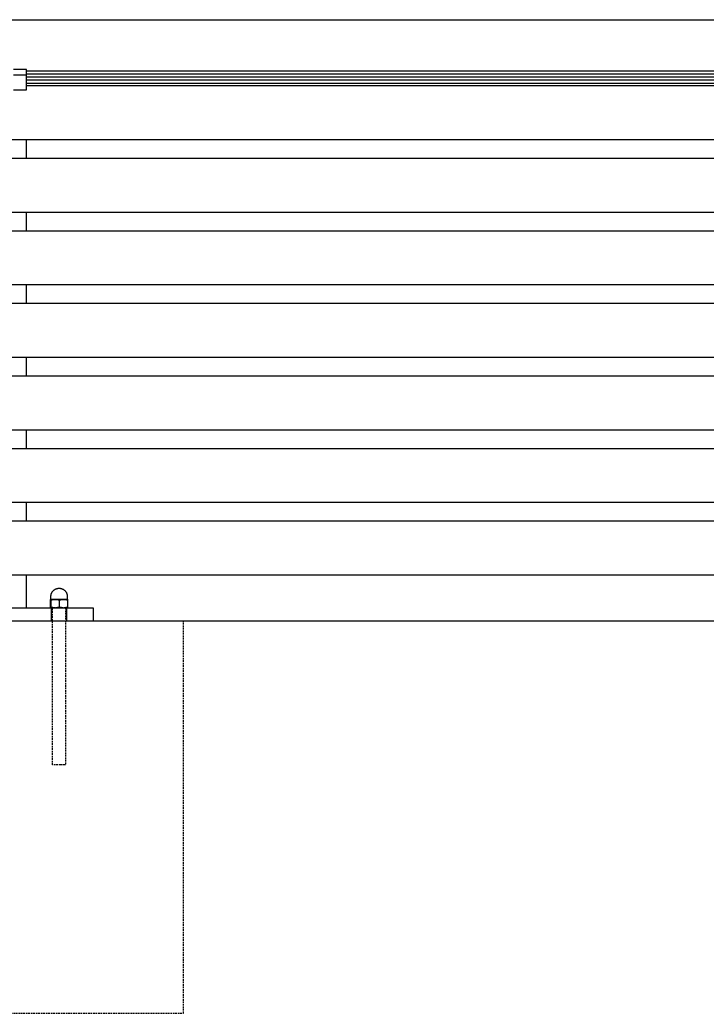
# Model space of a CAD drawing. Header units: millimetres. Extents: x -273 to 4197, y -77 to 2867.
# Drawn here: x 844 to 1369, y 2108 to 2867 of the extents above; entities that cross this region are included whole.
import ezdxf

# ---------------------------------------------------------------- set-up
doc = ezdxf.new("R2010")
doc.units = ezdxf.units.MM
doc.linetypes.add('HIDDEN', pattern=[1.905, 1.27, -0.635])
for name, color, linetype, lineweight in [('ZANO_R', 7, 'Continuous', 0), ('ZANO_R_przerywana', 7, 'HIDDEN', 0), ('ZANO_W', 1, 'Continuous', 0)]:
    doc.layers.add(name, color=color, linetype=linetype, lineweight=lineweight)
doc.styles.add('Arial', font='arial.ttf')
doc.styles.get("Standard").update_dxf_attribs({"font": 'ARIALUNI.TTF'})
doc.dimstyles.new('pl i ang', dxfattribs={"dimtxt": 50, "dimasz": 50, "dimexe": 1.25, "dimexo": 0.625, "dimgap": 10, "dimtad": 1, "dimtoh": 1, "dimtxsty": 'Standard', "dimcen": 2.5, "dimclrd": 1, "dimclre": 1, "dimclrt": 1, "dimadec": 0, "dimazin": 0, "dimtfac": 1, "dimtmove": 0, "dimatfit": 3, "dimfxl": 1, "dimarcsym": 1})

# ---------------------------------------------------------------- blocks, each defined once
blk = doc.blocks.new('*D398')
at = {"layer": 'ZANO_W', "color": 1, "lineweight": -2}
blk.add_line((3526.26, 2484.69), (3532.24, 2529.25), dxfattribs=at)
for start, end in [(102.80757, 123.25708), (0, 82.35807), (319.10099, 339.55049)]:
    blk.add_arc((3515.93, 2407.67), 112.67, start, end, dxfattribs=at)
at = {"layer": 'ZANO_W', "color": 1}
for points in [[(3491.26, 2510.88), (3490.65, 2524.2), (3530.91, 2519.34)], [(3628.06, 2367.12), (3614.94, 2369.49), (3628.6, 2407.67)]]:
    blk.add_solid(points, dxfattribs=at)
at = {"layer": 'ZANO_W', "color": 1, "insert": (3623.83, 2502.06), "char_height": 40, "attachment_point": 5, "rotation": 311.17903, "style": 'Arial'}
blk.add_mtext('82%%d', dxfattribs=at)

msp = doc.modelspace()

# ---------------------------------------------------------------- linework, layer by layer
at = {"layer": 'ZANO_R'}
for p, q in [((-50.69, 2867.43), (1739.31, 2867.43)), ((849.31, 2829.46), (839.31, 2829.46)), ((849.31, 2825.46), (849.31, 2829.46)), ((1674.31, 2828.27), (849.31, 2828.27)), ((839.31, 2825.46), (849.31, 2825.46)), ((1674.31, 2825.91), (849.31, 2825.91)), ((849.31, 2813.89), (849.31, 2825.46)), ((1674.31, 2823.54), (849.31, 2823.54)), ((1674.31, 2821.18), (849.31, 2821.18)), ((1674.31, 2818.81), (849.31, 2818.81)), ((839.31, 2813.89), (849.31, 2813.89)), ((849.31, 2817.18), (1674.31, 2817.18)), ((1739.31, 2775.7), (-50.69, 2775.7)), ((849.31, 2761.68), (849.31, 2775.7)), ((-50.69, 2761.68), (1739.31, 2761.68)), ((1739.31, 2720.2), (-50.69, 2720.2)), ((849.31, 2706.17), (849.31, 2720.2)), ((-50.69, 2706.17), (1739.31, 2706.17)), ((1739.31, 2664.7), (-50.69, 2664.7)), ((849.31, 2650.67), (849.31, 2664.7)), ((-50.69, 2650.67), (1739.31, 2650.67)), ((1739.31, 2609.2), (-50.69, 2609.2)), ((849.31, 2595.17), (849.31, 2609.2)), ((-50.69, 2595.17), (1739.31, 2595.17)), ((1739.31, 2553.69), (-50.69, 2553.69)), ((849.31, 2539.67), (849.31, 2553.69)), ((-50.69, 2539.67), (1739.31, 2539.67)), ((1739.31, 2498.19), (-50.69, 2498.19)), ((849.31, 2484.16), (849.31, 2498.19)), ((-50.69, 2484.16), (1739.31, 2484.16)), ((1739.31, 2442.69), (-50.69, 2442.69)), ((849.31, 2417.67), (849.31, 2442.69)), ((870.2, 2431.13), (870.37, 2431.26)), ((870.37, 2431.26), (870.53, 2431.4)), ((870.53, 2431.4), (870.71, 2431.52)), ((870.71, 2431.52), (870.88, 2431.64)), ((870.88, 2431.64), (871.06, 2431.76)), ((871.06, 2431.76), (871.25, 2431.86)), ((871.25, 2431.86), (871.43, 2431.97)), ((871.43, 2431.97), (871.63, 2432.06)), ((871.63, 2432.06), (871.82, 2432.15)), ((871.82, 2432.15), (872.02, 2432.23)), ((872.02, 2432.23), (872.22, 2432.31)), ((872.22, 2432.31), (872.42, 2432.37)), ((872.42, 2432.37), (872.62, 2432.43)), ((872.62, 2432.43), (872.83, 2432.49)), ((872.83, 2432.49), (873.04, 2432.54)), ((873.04, 2432.54), (873.25, 2432.58)), ((873.25, 2432.58), (873.46, 2432.61)), ((873.46, 2432.61), (873.67, 2432.63)), ((873.67, 2432.63), (873.88, 2432.65)), ((873.88, 2432.65), (874.1, 2432.66)), ((874.1, 2432.66), (874.31, 2432.67)), ((874.31, 2432.67), (874.52, 2432.66)), ((874.52, 2432.66), (874.74, 2432.65)), ((874.74, 2432.65), (874.95, 2432.63)), ((874.95, 2432.63), (875.16, 2432.61)), ((875.16, 2432.61), (875.37, 2432.58)), ((875.37, 2432.58), (875.58, 2432.54)), ((875.58, 2432.54), (875.79, 2432.49)), ((875.79, 2432.49), (876, 2432.43)), ((876, 2432.43), (876.2, 2432.37)), ((876.2, 2432.37), (876.4, 2432.31)), ((876.4, 2432.31), (876.6, 2432.23)), ((876.6, 2432.23), (876.8, 2432.15)), ((876.8, 2432.15), (876.99, 2432.06)), ((876.99, 2432.06), (877.18, 2431.97)), ((877.18, 2431.97), (877.37, 2431.86)), ((877.37, 2431.86), (877.56, 2431.76)), ((877.56, 2431.76), (877.74, 2431.64)), ((877.74, 2431.64), (877.91, 2431.52)), ((877.91, 2431.52), (878.09, 2431.4)), ((878.09, 2431.4), (878.25, 2431.26)), ((878.25, 2431.26), (878.42, 2431.13)), ((867.66, 2423.59), (867.81, 2424.17)), ((867.81, 2424.17), (867.96, 2423.59)), ((871.19, 2424.17), (867.82, 2424.17)), ((867.95, 2424.17), (867.96, 2424.17)), ((867.96, 2424.17), (867.96, 2424.17)), ((867.96, 2424.17), (867.97, 2424.17)), ((867.96, 2423.59), (868.29, 2423.69)), ((867.97, 2424.17), (867.97, 2424.17)), ((867.97, 2424.17), (867.97, 2424.17)), ((867.97, 2424.17), (867.98, 2424.17)), ((867.98, 2424.17), (867.98, 2424.18)), ((867.98, 2424.18), (867.99, 2424.18)), ((867.98, 2424.17), (867.98, 2424.17)), ((867.99, 2424.18), (867.99, 2424.18)), ((867.99, 2424.18), (868, 2424.18)), ((868, 2424.18), (868.01, 2424.19)), ((868, 2424.18), (868, 2424.18)), ((868, 2424.18), (868, 2424.18)), ((868.01, 2424.19), (868.01, 2424.19)), ((868.01, 2424.19), (868.01, 2424.19)), ((868.01, 2424.19), (868.02, 2424.19)), ((868.02, 2424.2), (868.03, 2424.21)), ((868.02, 2424.19), (868.02, 2424.2)), ((868.02, 2424.2), (868.02, 2424.2)), ((868.02, 2424.2), (868.02, 2424.2)), ((868.03, 2424.21), (868.03, 2424.21)), ((868.03, 2424.21), (868.03, 2424.21)), ((868.03, 2424.21), (868.04, 2424.21)), ((868.04, 2424.22), (868.04, 2424.23)), ((868.04, 2424.23), (868.05, 2424.23)), ((868.04, 2424.21), (868.04, 2424.22)), ((868.04, 2424.22), (868.04, 2424.22)), ((868.04, 2424.22), (868.04, 2424.22)), ((868.05, 2424.24), (868.05, 2424.25)), ((868.05, 2424.25), (868.05, 2424.25)), ((868.05, 2424.25), (868.06, 2424.25)), ((868.05, 2424.23), (868.05, 2424.24)), ((868.05, 2424.24), (868.05, 2424.24)), ((868.05, 2424.24), (868.05, 2424.24)), ((868.06, 2426.63), (868.07, 2426.84)), ((868.06, 2426.42), (868.06, 2426.63)), ((868.06, 2424.29), (868.06, 2426.42)), ((868.06, 2424.28), (868.06, 2424.29)), ((868.06, 2424.27), (868.06, 2424.28)), ((868.06, 2424.28), (868.06, 2424.28)), ((868.06, 2424.26), (868.06, 2424.27)), ((868.06, 2424.27), (868.06, 2424.27)), ((868.06, 2424.27), (868.06, 2424.27)), ((868.06, 2424.25), (868.06, 2424.26)), ((868.06, 2424.26), (868.06, 2424.26)), ((868.07, 2426.84), (868.09, 2427.06)), ((868.09, 2427.06), (868.12, 2427.27)), ((868.12, 2427.27), (868.15, 2427.48)), ((868.15, 2427.48), (868.19, 2427.69)), ((868.19, 2427.69), (868.24, 2427.9)), ((868.24, 2427.9), (868.29, 2428.1)), ((868.29, 2428.1), (868.35, 2428.31)), ((868.29, 2423.69), (868.61, 2423.79)), ((868.35, 2428.31), (868.42, 2428.51)), ((868.42, 2428.51), (868.5, 2428.71)), ((868.5, 2428.71), (868.58, 2428.91)), ((868.58, 2428.91), (868.67, 2429.1)), ((868.61, 2423.79), (868.94, 2423.87)), ((868.67, 2429.1), (868.76, 2429.29)), ((868.76, 2429.29), (868.86, 2429.48)), ((868.86, 2429.48), (868.97, 2429.66)), ((868.94, 2423.87), (869.27, 2423.95)), ((868.97, 2429.66), (869.08, 2429.84)), ((869.08, 2429.84), (869.2, 2430.02)), ((869.2, 2430.02), (869.33, 2430.19)), ((869.27, 2423.95), (869.6, 2424.01)), ((869.33, 2430.19), (869.46, 2430.36)), ((869.46, 2430.36), (869.6, 2430.52)), ((869.6, 2430.52), (869.74, 2430.68)), ((869.6, 2424.01), (869.94, 2424.06)), ((869.74, 2430.68), (869.89, 2430.84)), ((869.89, 2430.84), (870.04, 2430.98)), ((869.94, 2424.06), (870.27, 2424.1)), ((870.04, 2430.98), (870.2, 2431.13)), ((870.27, 2424.1), (870.61, 2424.14)), ((870.61, 2424.14), (870.95, 2424.16)), ((870.95, 2424.16), (871.29, 2424.17)), ((871.29, 2424.17), (871.63, 2424.16)), ((877.67, 2424.17), (871.4, 2424.17)), ((871.63, 2424.16), (871.96, 2424.14)), ((871.96, 2424.14), (872.3, 2424.1)), ((872.3, 2424.1), (872.64, 2424.06)), ((872.64, 2424.06), (872.97, 2424.01)), ((872.97, 2424.01), (873.3, 2423.95)), ((873.3, 2423.95), (873.63, 2423.87)), ((873.63, 2423.87), (873.96, 2423.79)), ((873.96, 2423.79), (874.29, 2423.69)), ((874.29, 2423.69), (874.61, 2423.59)), ((874.61, 2423.59), (874.92, 2423.69)), ((874.92, 2423.69), (875.23, 2423.79)), ((875.23, 2423.79), (875.54, 2423.87)), ((875.54, 2423.87), (875.85, 2423.94)), ((875.85, 2423.94), (876.17, 2424.01)), ((876.17, 2424.01), (876.49, 2424.06)), ((876.49, 2424.06), (876.81, 2424.1)), ((876.81, 2424.1), (877.13, 2424.14)), ((877.13, 2424.14), (877.46, 2424.16)), ((877.46, 2424.16), (877.78, 2424.17)), ((877.78, 2424.17), (878.11, 2424.16)), ((880.06, 2424.17), (877.93, 2424.17)), ((878.11, 2424.16), (878.43, 2424.14)), ((878.42, 2431.13), (878.58, 2430.98)), ((878.43, 2424.14), (878.75, 2424.1)), ((878.58, 2430.98), (878.73, 2430.84)), ((878.73, 2430.84), (878.88, 2430.68)), ((878.75, 2424.1), (879.07, 2424.06)), ((878.88, 2430.68), (879.02, 2430.52)), ((879.02, 2430.52), (879.16, 2430.36)), ((879.07, 2424.06), (879.39, 2424.01)), ((879.16, 2430.36), (879.29, 2430.19)), ((879.29, 2430.19), (879.42, 2430.02)), ((879.39, 2424.01), (879.71, 2423.94)), ((879.42, 2430.02), (879.54, 2429.84)), ((879.54, 2429.84), (879.65, 2429.66)), ((879.65, 2429.66), (879.76, 2429.48)), ((879.71, 2423.94), (880.03, 2423.87)), ((879.76, 2429.48), (879.86, 2429.29)), ((879.86, 2429.29), (879.95, 2429.1)), ((879.95, 2429.1), (880.04, 2428.91)), ((880.03, 2423.87), (880.34, 2423.79)), ((880.04, 2428.91), (880.12, 2428.71)), ((880.63, 2424.17), (880.06, 2424.17)), ((880.12, 2428.71), (880.2, 2428.51)), ((880.2, 2428.51), (880.27, 2428.31)), ((880.27, 2428.31), (880.33, 2428.1)), ((880.33, 2428.1), (880.38, 2427.9)), ((880.34, 2423.79), (880.65, 2423.69)), ((880.38, 2427.9), (880.43, 2427.69)), ((880.43, 2427.69), (880.47, 2427.48)), ((880.47, 2427.48), (880.5, 2427.27)), ((880.5, 2427.27), (880.53, 2427.06)), ((880.53, 2427.06), (880.54, 2426.84)), ((880.54, 2426.84), (880.56, 2426.63)), ((880.56, 2426.63), (880.56, 2426.42)), ((880.56, 2426.42), (880.56, 2424.29)), ((880.56, 2424.29), (880.56, 2424.28)), ((880.56, 2424.28), (880.56, 2424.28)), ((880.56, 2424.28), (880.56, 2424.27)), ((880.56, 2424.27), (880.56, 2424.27)), ((880.56, 2424.27), (880.56, 2424.27)), ((880.56, 2424.27), (880.56, 2424.26)), ((880.56, 2424.26), (880.56, 2424.26)), ((880.56, 2424.26), (880.56, 2424.25)), ((880.56, 2424.25), (880.56, 2424.25)), ((880.56, 2424.25), (880.57, 2424.25)), ((880.57, 2424.25), (880.57, 2424.24)), ((880.57, 2424.24), (880.57, 2424.24)), ((880.57, 2424.24), (880.57, 2424.24)), ((880.57, 2424.24), (880.57, 2424.23)), ((880.57, 2424.23), (880.57, 2424.23)), ((880.57, 2424.23), (880.58, 2424.22)), ((880.58, 2424.22), (880.58, 2424.22)), ((880.58, 2424.22), (880.58, 2424.22)), ((880.58, 2424.22), (880.58, 2424.21)), ((880.58, 2424.21), (880.59, 2424.21)), ((880.59, 2424.21), (880.59, 2424.21)), ((880.59, 2424.21), (880.59, 2424.21)), ((880.59, 2424.21), (880.59, 2424.2)), ((880.59, 2424.2), (880.6, 2424.2)), ((880.6, 2424.2), (880.6, 2424.2)), ((880.6, 2424.2), (880.6, 2424.19)), ((880.6, 2424.19), (880.61, 2424.19)), ((880.61, 2424.19), (880.61, 2424.19)), ((880.61, 2424.19), (880.61, 2424.19)), ((880.61, 2424.19), (880.62, 2424.18)), ((880.62, 2424.18), (880.62, 2424.18)), ((880.62, 2424.18), (880.62, 2424.18)), ((880.62, 2424.18), (880.63, 2424.18)), ((880.63, 2424.18), (880.63, 2424.18)), ((880.63, 2424.18), (880.63, 2424.18)), ((880.63, 2424.18), (880.64, 2424.17)), ((880.77, 2424.17), (880.63, 2424.17)), ((880.64, 2424.17), (880.64, 2424.17)), ((880.64, 2424.17), (880.65, 2424.17)), ((880.65, 2424.17), (880.65, 2424.17)), ((880.65, 2424.17), (880.65, 2424.17)), ((880.65, 2424.17), (880.66, 2424.17)), ((880.65, 2423.69), (880.95, 2423.59)), ((880.66, 2424.17), (880.66, 2424.17)), ((880.66, 2424.17), (880.67, 2424.17)), ((880.67, 2424.17), (880.67, 2424.17)), ((880.8, 2424.17), (880.77, 2424.17)), ((880.81, 2424.17), (880.8, 2424.17)), ((880.81, 2424.17), (880.81, 2424.16)), ((880.81, 2424.17), (880.81, 2424.17)), ((880.81, 2424.17), (880.81, 2424.17)), ((880.81, 2424.17), (880.81, 2424.17)), ((880.81, 2424.17), (880.81, 2424.17)), ((880.95, 2423.59), (880.81, 2424.16)), ((792.21, 2417.67), (896.41, 2417.67)), ((867.66, 2418.25), (867.66, 2423.59)), ((867.8, 2417.67), (867.66, 2418.25)), ((867.96, 2418.25), (867.83, 2417.67)), ((867.96, 2423.59), (867.96, 2418.25)), ((868.29, 2418.14), (867.96, 2418.25)), ((868.62, 2418.05), (868.29, 2418.14)), ((868.31, 2417.67), (868.31, 2407.67)), ((868.95, 2417.96), (868.62, 2418.05)), ((869.29, 2417.89), (868.95, 2417.96)), ((869.62, 2417.82), (869.29, 2417.89)), ((869.96, 2417.77), (869.62, 2417.82)), ((870.3, 2417.72), (869.96, 2417.77)), ((870.64, 2417.69), (870.3, 2417.72)), ((870.98, 2417.67), (870.64, 2417.69)), ((871.93, 2417.69), (871.59, 2417.67)), ((872.27, 2417.72), (871.93, 2417.69)), ((872.61, 2417.77), (872.27, 2417.72)), ((872.95, 2417.82), (872.61, 2417.77)), ((873.29, 2417.89), (872.95, 2417.82)), ((873.62, 2417.96), (873.29, 2417.89)), ((873.95, 2418.05), (873.62, 2417.96)), ((874.28, 2418.14), (873.95, 2418.05)), ((874.61, 2418.25), (874.28, 2418.14)), ((874.61, 2418.25), (874.61, 2423.59)), ((874.92, 2418.14), (874.61, 2418.25)), ((875.23, 2418.05), (874.92, 2418.14)), ((875.55, 2417.96), (875.23, 2418.05)), ((875.87, 2417.89), (875.55, 2417.96)), ((876.19, 2417.82), (875.87, 2417.89)), ((876.52, 2417.77), (876.19, 2417.82)), ((876.84, 2417.72), (876.52, 2417.77)), ((877.17, 2417.69), (876.84, 2417.72)), ((877.5, 2417.67), (877.17, 2417.69)), ((878.4, 2417.69), (878.07, 2417.67)), ((878.72, 2417.73), (878.4, 2417.69)), ((879.05, 2417.77), (878.72, 2417.73)), ((879.37, 2417.82), (879.05, 2417.77)), ((879.69, 2417.89), (879.37, 2417.82)), ((880.01, 2417.96), (879.69, 2417.89)), ((880.33, 2418.05), (880.01, 2417.96)), ((880.31, 2407.67), (880.31, 2417.67)), ((880.64, 2418.14), (880.33, 2418.05)), ((880.95, 2418.25), (880.64, 2418.14)), ((880.82, 2417.67), (880.95, 2418.25)), ((880.95, 2418.25), (880.95, 2423.59)), ((896.41, 2417.67), (900.41, 2417.67)), ((900.41, 2417.67), (900.41, 2407.67)), ((719.31, 2407.67), (969.31, 2407.67))]:
    msp.add_line(p, q, dxfattribs=at)
msp.add_lwpolyline([(-273.4, 2407.67), (4090.96, 2407.67)], dxfattribs=at)
at = {"layer": 'ZANO_R_przerywana'}
for p, q in [((869.31, 2297.59), (869.31, 2417.59)), ((879.31, 2417.59), (879.31, 2297.59)), ((969.31, 2107.67), (969.31, 2407.67)), ((875.31, 2297.59), (869.31, 2297.59)), ((878.17, 2297.59), (875.31, 2297.59)), ((879.05, 2297.59), (878.17, 2297.59)), ((879.25, 2297.59), (879.05, 2297.59)), ((879.3, 2297.59), (879.25, 2297.59)), ((879.31, 2297.59), (879.3, 2297.59)), ((879.31, 2297.59), (879.31, 2297.59)), ((879.31, 2297.59), (879.31, 2297.59)), ((879.31, 2297.59), (879.31, 2297.59)), ((879.31, 2297.59), (879.31, 2297.59)), ((719.31, 2107.67), (969.31, 2107.67))]:
    msp.add_line(p, q, dxfattribs=at)

# ---------------------------------------------------------------- dimensions: what is measured, and where the dimension line sits
at = {"layer": 'ZANO_W'}
dim = msp.add_angular_dim_2l(base=(3615.91, 2459.61), line1=((-273.4, 2407.67), (4090.96, 2407.67)), line2=((3524.94, 2474.77), (3521.21, 2447.02)), dimstyle='pl i ang', override={"dimtxt": 40, "dimasz": 40, "dimexe": 10, "dimexo": 10, "dimtoh": 0, "dimdec": 0, "dimtxsty": 'Arial', "dimtdec": 0, "dimtmove": 1}, dxfattribs=at)
dim.commit()
dim.dimension.update_dxf_attribs({"geometry": '*D398', "text_midpoint": (3623.83, 2502.06)})

doc.saveas('drawing.dxf')
